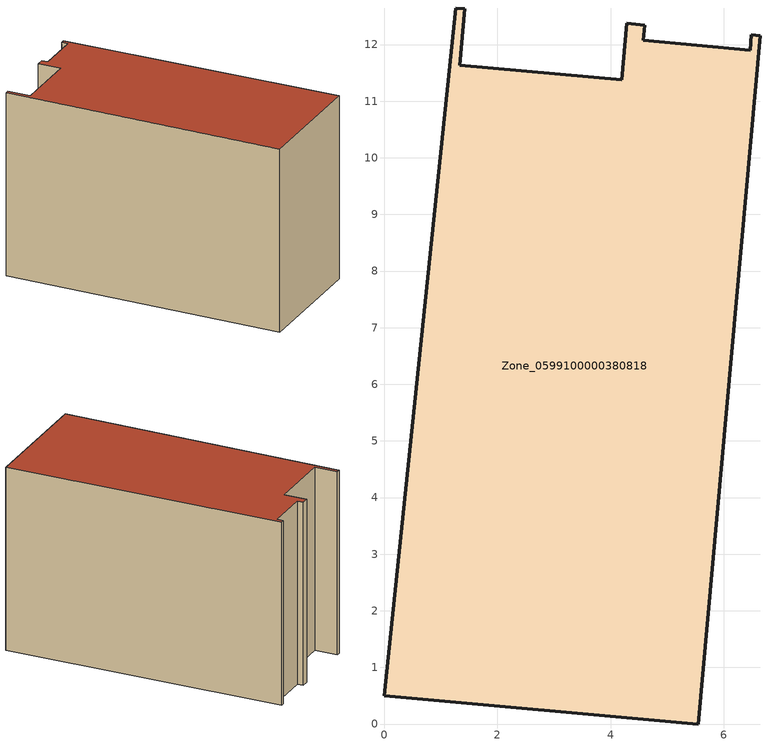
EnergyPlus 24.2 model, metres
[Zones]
Zone_0599100000380818
 floor ground (C_G): 5.55,0 0,0.5 1.27,12.64 1.43,12.63 1.33,11.64 4.2,11.38 4.29,12.38 4.61,12.34 4.58,12.07 6.46,11.9 6.49,12.17 6.65,12.16 z0
 wall outside (C_F): 6.49,12.17 6.46,11.9 4.58,12.07 4.61,12.34 4.29,12.38 4.2,11.38 1.33,11.64 1.43,12.63 1.27,12.64 0,0.5 5.55,0 6.65,12.16 6.49,12.17 z0:8.09
 roof outside (C_R): 1.27,12.64 0,0.5 5.55,0 6.65,12.16 6.49,12.17 6.46,11.9 4.58,12.07 4.61,12.34 4.29,12.38 4.2,11.38 1.33,11.64 1.43,12.63 z8.09
[BUILDING]
Pand.0599100000380818: North Axis=0; Terrain=City; Loads Convergence Tolerance Value=0.04; Temperature Convergence Tolerance Value=0.4; Solar Distribution=FullExterior; Maximum Number of Warmup Days=25; Minimum Number of Warmup Days=1
[Site:Location]
Rotterdam.The.Hague.AP_ZH_NLD Design_Conditions: Latitude=51.96; Longitude=4.45; Time Zone=1; Elevation=-4.5
[SITE:GROUNDTEMPERATURE:BUILDINGSURFACE]
18, 18, 18, 18, 18, 18, 18, 18, 18, 18, 18, 18
[MATERIAL] Thermal Absorptance=0.9; Solar Absorptance=0.7; Visible Absorptance=0.7
Name | Roughness | Thickness | Conductivity | Density | Specific Heat
G.TI.1992-2005 | MediumSmooth | 0.15 | 0.06 | 540 | 1210
F.TI.1992-2005 | Rough | 0.3 | 0.12 | 1920 | 840
R.TI.1992-2005 | MediumRough | 0.2 | 0.08 | 1500 | 1000
[CONSTRUCTION]
C_G: G.TI.1992-2005
C_F: F.TI.1992-2005
C_R: R.TI.1992-2005
[ZONE]
Zone_0599100000380818: Type=1; Multiplier=1; Ceiling Height=Autocalculate; Volume=Autocalculate; Floor Area=autocalculate; Part of Total Floor Area=Yes
[ZONEINFILTRATION:DESIGNFLOWRATE]
Infil_Zone_0599100000380818: Zone or ZoneList or Space or SpaceList=Zone_0599100000380818; Schedule=AlwaysOn; Design Flow Rate Calculation Method=Flow/Area; Flow Rate per Floor Area=0.0015; Constant Term Coefficient=1; Temperature Term Coefficient=0; Velocity Term Coefficient=0; Velocity Squared Term Coefficient=0
[HVACTEMPLATE:ZONE:IDEALLOADSAIRSYSTEM]
Zone_0599100000380818: Maximum Heating Supply Air Temperature=50; Minimum Cooling Supply Air Temperature=13; Maximum Heating Supply Air Humidity Ratio=0.0156; Minimum Cooling Supply Air Humidity Ratio=0.0077; Heating Limit=NoLimit; Cooling Limit=NoLimit; Dehumidification Control Type=ConstantSensibleHeatRatio; Cooling Sensible Heat Ratio=0.7; Dehumidification Setpoint=60; Humidification Control Type=None; Humidification Setpoint=30; Outdoor Air Method=None; Outdoor Air Flow Rate per Person=0.00944; Outdoor Air Flow Rate per Zone Floor Area=0; Outdoor Air Flow Rate per Zone=0; Demand Controlled Ventilation Type=None; Outdoor Air Economizer Type=NoEconomizer; Heat Recovery Type=None; Sensible Heat Recovery Effectiveness=0.7; Latent Heat Recovery Effectiveness=0.65
[ZONECONTROL:THERMOSTAT]
ThermostatControl_Zone_0599100000380818: Zone or ZoneList=Zone_0599100000380818; Control Type Schedule=DualSetpointControlType; Control 1=Thermostat_Zone_0599100000380818; Temperature Difference Between Cutout And Setpoint=0
[THERMOSTATSETPOINT:DUALSETPOINT]
Thermostat_Zone_0599100000380818: Heating Setpoint Temperature Schedule=HeatingSetpoint_Zone_0599100000380818; Cooling Setpoint Temperature Schedule=CoolingSetpoint_Zone_0599100000380818
[SCHEDULE:COMPACT]
HeatingSetpoint_Zone_0599100000380818: Through: 12/31, For: AllDays, Until: 24:00, 21
CoolingSetpoint_Zone_0599100000380818: Through: 12/31, For: AllDays, Until: 24:00, 24
DualSetpointControlType: Through: 12/31, For: AllDays, Until: 24:00, 4
AlwaysOn: Through: 12/31, For: AllDays, Until: 24:00, 1
